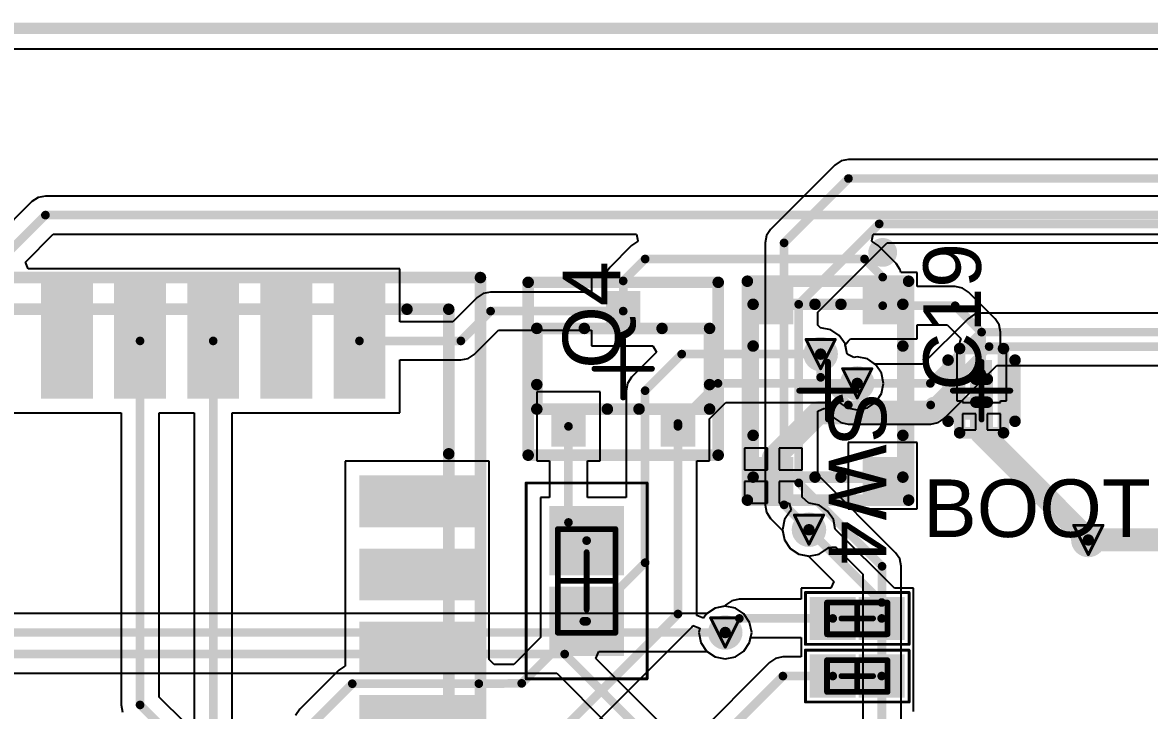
# Model space of a CAD drawing. Header units: millimetres. Extents: x 9.6 to 105, y 7.6 to 66.9.
# Drawn here: x 28.43 to 48, y 54.9 to 66.84 of the extents above; entities that cross this region are included whole.
import ezdxf

# ---------------------------------------------------------------- set-up
doc = ezdxf.new("R2010")
doc.units = ezdxf.units.MM
for name, color, linetype in [('BottomLayer', 5, 'Continuous'), ('BottomSolder', 6, 'Continuous'), ('DrillDrawing', 1, 'Continuous'), ('KeepOutLayer', 6, 'Continuous'), ('Mechanical13', 56, 'Continuous'), ('Mechanical15', 56, 'Continuous'), ('Mechanical16', 56, 'Continuous'), ('Mechanical2', 216, 'Continuous'), ('Mechanical3', 76, 'Continuous'), ('Mechanical5', 56, 'Continuous'), ('TopLayer', 1, 'Continuous'), ('TopOverlay', 2, 'Continuous'), ('TopPaste', 8, 'Continuous'), ('TopSolder', 216, 'Continuous'), ('ViaHoleLayer', 16, 'Continuous')]:
    doc.layers.add(name, color=color, linetype=linetype)
doc.styles.add('Arial', font='arial.ttf', dxfattribs={"height": 0.2})

msp = doc.modelspace()

# ---------------------------------------------------------------- hatches: boundary and pattern name
at = {"layer": 'BottomLayer'}
h = msp.add_hatch(color=5, dxfattribs=at)
edge = h.paths.add_edge_path()
edge.add_arc((42.291, 61.087), 0.2, 0, 360)
h = msp.add_hatch(color=5, dxfattribs=at)
edge = h.paths.add_edge_path()
edge.add_arc((42.926, 60.579), 0.2, 0, 360)
h = msp.add_hatch(color=5, dxfattribs=at)
edge = h.paths.add_edge_path()
edge.add_arc((42.088, 58.039), 0.2, 0, 360)
h = msp.add_hatch(color=5, dxfattribs=at)
edge = h.paths.add_edge_path()
edge.add_arc((46.939, 57.861), 0.2, 0, 360)
h = msp.add_hatch(color=5, dxfattribs=at)
edge = h.paths.add_edge_path()
edge.add_arc((40.634, 56.255), 0.2, 0, 360)
at = {"layer": 'BottomSolder'}
h = msp.add_hatch(color=6, dxfattribs=at)
edge = h.paths.add_edge_path()
edge.add_arc((42.291, 61.087), 0.3, 0, 360)
h = msp.add_hatch(color=6, dxfattribs=at)
edge = h.paths.add_edge_path()
edge.add_arc((42.926, 60.579), 0.3, 0, 360)
h = msp.add_hatch(color=6, dxfattribs=at)
edge = h.paths.add_edge_path()
edge.add_arc((42.088, 58.039), 0.3, 0, 360)
h = msp.add_hatch(color=6, dxfattribs=at)
edge = h.paths.add_edge_path()
edge.add_arc((46.939, 57.861), 0.3, 0, 360)
h = msp.add_hatch(color=6, dxfattribs=at)
edge = h.paths.add_edge_path()
edge.add_arc((40.634, 56.255), 0.3, 0, 360)
at = {"layer": 'TopLayer'}
for points in [[(28.753, 60.316), (28.753, 62.316), (29.653, 62.316), (29.653, 60.316)], [(30.023, 60.316), (30.023, 62.316), (30.923, 62.316), (30.923, 60.316)], [(31.293, 60.316), (31.293, 62.316), (32.193, 62.316), (32.193, 60.316)], [(32.563, 60.316), (32.563, 62.316), (33.463, 62.316), (33.463, 60.316)], [(33.833, 60.316), (33.833, 62.316), (34.733, 62.316), (34.733, 60.316)], [(41.818, 62.252), (41.818, 61.602), (41.118, 61.602), (41.118, 62.252)], [(43.718, 62.252), (43.718, 61.602), (43.018, 61.602), (43.018, 62.252)], [(38.562, 61.483), (38.562, 62.183), (39.162, 62.183), (39.162, 61.483)], [(44.904, 60.527), (44.904, 60.983), (45.266, 60.983), (45.266, 60.527)], [(44.904, 59.921), (44.904, 60.377), (45.266, 60.377), (45.266, 59.921)], [(37.612, 59.483), (37.612, 60.183), (38.212, 60.183), (38.212, 59.483)], [(39.512, 59.483), (39.512, 60.183), (40.112, 60.183), (40.112, 59.483)], [(41.818, 59.302), (41.818, 58.652), (41.118, 58.652), (41.118, 59.302)], [(43.718, 59.302), (43.718, 58.652), (43.018, 58.652), (43.018, 59.302)], [(34.283, 58.081), (34.283, 58.981), (36.283, 58.981), (36.283, 58.081)], [(38.777, 57.35), (37.677, 57.35), (37.677, 58.35), (38.777, 58.35)], [(34.283, 56.811), (34.283, 57.711), (36.283, 57.711), (36.283, 56.811)], [(38.777, 55.95), (37.677, 55.95), (37.677, 56.95), (38.777, 56.95)], [(42.201, 56.224), (42.201, 56.774), (42.801, 56.774), (42.801, 56.224)], [(43.051, 56.224), (43.051, 56.774), (43.651, 56.774), (43.651, 56.224)], [(34.283, 55.541), (34.283, 56.441), (36.283, 56.441), (36.283, 55.541)], [(42.201, 55.224), (42.201, 55.774), (42.801, 55.774), (42.801, 55.224)], [(43.051, 55.224), (43.051, 55.774), (43.651, 55.774), (43.651, 55.224)], [(34.283, 54.271), (34.283, 55.171), (36.283, 55.171), (36.283, 54.271)]]:
    msp.add_hatch(color=1, dxfattribs=at).paths.add_polyline_path(points)
h = msp.add_hatch(color=1, dxfattribs=at)
edge = h.paths.add_edge_path()
edge.add_arc((42.291, 61.087), 0.2, 0, 360)
h = msp.add_hatch(color=1, dxfattribs=at)
edge = h.paths.add_edge_path()
edge.add_arc((42.926, 60.579), 0.2, 0, 360)
h = msp.add_hatch(color=1, dxfattribs=at)
edge = h.paths.add_edge_path()
edge.add_arc((42.088, 58.039), 0.2, 0, 360)
h = msp.add_hatch(color=1, dxfattribs=at)
edge = h.paths.add_edge_path()
edge.add_arc((46.939, 57.861), 0.2, 0, 360)
h = msp.add_hatch(color=1, dxfattribs=at)
edge = h.paths.add_edge_path()
edge.add_arc((40.634, 56.255), 0.2, 0, 360)
at = {"layer": 'TopPaste'}
for points in [[(28.753, 60.316), (28.753, 62.316), (29.653, 62.316), (29.653, 60.316)], [(30.023, 60.316), (30.023, 62.316), (30.923, 62.316), (30.923, 60.316)], [(31.293, 60.316), (31.293, 62.316), (32.193, 62.316), (32.193, 60.316)], [(32.563, 60.316), (32.563, 62.316), (33.463, 62.316), (33.463, 60.316)], [(33.833, 60.316), (33.833, 62.316), (34.733, 62.316), (34.733, 60.316)], [(41.818, 62.252), (41.818, 61.602), (41.118, 61.602), (41.118, 62.252)], [(43.718, 62.252), (43.718, 61.602), (43.018, 61.602), (43.018, 62.252)], [(39.113, 61.533), (39.113, 62.133), (38.613, 62.133), (38.613, 61.533)], [(44.904, 60.527), (44.904, 60.983), (45.266, 60.983), (45.266, 60.527)], [(44.904, 59.921), (44.904, 60.377), (45.266, 60.377), (45.266, 59.921)], [(38.163, 59.533), (38.163, 60.133), (37.663, 60.133), (37.663, 59.533)], [(40.063, 59.533), (40.063, 60.133), (39.563, 60.133), (39.563, 59.533)], [(41.818, 59.302), (41.818, 58.652), (41.118, 58.652), (41.118, 59.302)], [(43.718, 59.302), (43.718, 58.652), (43.018, 58.652), (43.018, 59.302)], [(34.283, 58.081), (34.283, 58.981), (36.283, 58.981), (36.283, 58.081)], [(38.727, 57.4), (37.727, 57.4), (37.727, 58.3), (38.727, 58.3)], [(34.283, 56.811), (34.283, 57.711), (36.283, 57.711), (36.283, 56.811)], [(38.727, 56), (37.727, 56), (37.727, 56.9), (38.727, 56.9)], [(42.251, 56.274), (42.251, 56.724), (42.751, 56.724), (42.751, 56.274)], [(43.101, 56.274), (43.101, 56.724), (43.601, 56.724), (43.601, 56.274)], [(34.283, 55.541), (34.283, 56.441), (36.283, 56.441), (36.283, 55.541)], [(42.251, 55.274), (42.251, 55.724), (42.751, 55.724), (42.751, 55.274)], [(43.101, 55.274), (43.101, 55.724), (43.601, 55.724), (43.601, 55.274)], [(34.283, 54.271), (34.283, 55.171), (36.283, 55.171), (36.283, 54.271)]]:
    msp.add_hatch(color=8, dxfattribs=at).paths.add_polyline_path(points)
at = {"layer": 'TopSolder'}
for points in [[(28.753, 60.316), (28.753, 62.316), (29.653, 62.316), (29.653, 60.316)], [(30.023, 60.316), (30.023, 62.316), (30.923, 62.316), (30.923, 60.316)], [(31.293, 60.316), (31.293, 62.316), (32.193, 62.316), (32.193, 60.316)], [(32.563, 60.316), (32.563, 62.316), (33.463, 62.316), (33.463, 60.316)], [(33.833, 60.316), (33.833, 62.316), (34.733, 62.316), (34.733, 60.316)], [(41.818, 62.252), (41.818, 61.602), (41.118, 61.602), (41.118, 62.252)], [(43.718, 62.252), (43.718, 61.602), (43.018, 61.602), (43.018, 62.252)], [(38.562, 61.483), (38.562, 62.183), (39.162, 62.183), (39.162, 61.483)], [(44.904, 60.527), (44.904, 60.983), (45.266, 60.983), (45.266, 60.527)], [(44.904, 59.921), (44.904, 60.377), (45.266, 60.377), (45.266, 59.921)], [(37.612, 59.483), (37.612, 60.183), (38.212, 60.183), (38.212, 59.483)], [(39.512, 59.483), (39.512, 60.183), (40.112, 60.183), (40.112, 59.483)], [(41.818, 59.302), (41.818, 58.652), (41.118, 58.652), (41.118, 59.302)], [(43.718, 59.302), (43.718, 58.652), (43.018, 58.652), (43.018, 59.302)], [(34.283, 58.081), (34.283, 58.981), (36.283, 58.981), (36.283, 58.081)], [(38.877, 57.25), (37.577, 57.25), (37.577, 58.45), (38.877, 58.45)], [(34.283, 56.811), (34.283, 57.711), (36.283, 57.711), (36.283, 56.811)], [(38.877, 55.85), (37.577, 55.85), (37.577, 57.05), (38.877, 57.05)], [(42.101, 56.124), (42.101, 56.874), (42.901, 56.874), (42.901, 56.124)], [(42.951, 56.124), (42.951, 56.874), (43.751, 56.874), (43.751, 56.124)], [(34.283, 55.541), (34.283, 56.441), (36.283, 56.441), (36.283, 55.541)], [(42.101, 55.124), (42.101, 55.874), (42.901, 55.874), (42.901, 55.124)], [(42.951, 55.124), (42.951, 55.874), (43.751, 55.874), (43.751, 55.124)], [(34.283, 54.271), (34.283, 55.171), (36.283, 55.171), (36.283, 54.271)]]:
    msp.add_hatch(color=216, dxfattribs=at).paths.add_polyline_path(points)
h = msp.add_hatch(color=216, dxfattribs=at)
edge = h.paths.add_edge_path()
edge.add_arc((42.291, 61.087), 0.3, 0, 360)
h = msp.add_hatch(color=216, dxfattribs=at)
edge = h.paths.add_edge_path()
edge.add_arc((42.926, 60.579), 0.3, 0, 360)
h = msp.add_hatch(color=216, dxfattribs=at)
edge = h.paths.add_edge_path()
edge.add_arc((42.088, 58.039), 0.3, 0, 360)
h = msp.add_hatch(color=216, dxfattribs=at)
edge = h.paths.add_edge_path()
edge.add_arc((46.939, 57.861), 0.3, 0, 360)
h = msp.add_hatch(color=216, dxfattribs=at)
edge = h.paths.add_edge_path()
edge.add_arc((40.634, 56.255), 0.3, 0, 360)
at = {"layer": 'ViaHoleLayer'}
h = msp.add_hatch(color=16, dxfattribs=at)
edge = h.paths.add_edge_path()
edge.add_arc((42.291, 61.087), 0.1, 0, 360)
h = msp.add_hatch(color=16, dxfattribs=at)
edge = h.paths.add_edge_path()
edge.add_arc((42.926, 60.579), 0.1, 0, 360)
h = msp.add_hatch(color=16, dxfattribs=at)
edge = h.paths.add_edge_path()
edge.add_arc((42.088, 58.039), 0.1, 0, 360)
h = msp.add_hatch(color=16, dxfattribs=at)
edge = h.paths.add_edge_path()
edge.add_arc((46.939, 57.861), 0.1, 0, 360)
h = msp.add_hatch(color=16, dxfattribs=at)
edge = h.paths.add_edge_path()
edge.add_arc((40.634, 56.255), 0.1, 0, 360)

# ---------------------------------------------------------------- linework, layer by layer
at = {"layer": 'BottomLayer'}
for p, q in [((13.302, 66.385), (98.982, 66.385)), ((42.647, 64.441), (42.539, 64.369)), ((42.774, 64.466), (42.647, 64.441)), ((48.911, 64.466), (42.774, 64.466)), ((42.539, 64.369), (41.422, 63.252)), ((41.422, 63.252), (41.35, 63.144)), ((41.35, 63.144), (41.325, 63.017)), ((41.325, 63.017), (41.325, 58.471)), ((42.241, 61.813), (43.444, 63.016)), ((43.444, 63.016), (50.779, 63.016)), ((42.241, 61.587), (42.241, 61.813)), ((44.851, 61.702), (44.059, 60.91)), ((44.958, 61.774), (44.851, 61.702)), ((45.085, 61.799), (44.958, 61.774)), ((52.314, 61.799), (45.085, 61.799)), ((42.291, 61.546), (42.241, 61.587)), ((42.467, 61.511), (42.291, 61.546)), ((42.615, 61.411), (42.467, 61.511)), ((42.715, 61.263), (42.615, 61.411)), ((42.75, 61.087), (42.715, 61.263)), ((42.867, 61.026), (42.75, 61.087)), ((42.926, 61.038), (42.867, 61.026)), ((43.102, 61.003), (42.926, 61.038)), ((43.24, 60.91), (43.102, 61.003)), ((44.059, 60.91), (43.24, 60.91)), ((44.436, 59.97), (45.353, 60.887)), ((45.353, 60.887), (52.555, 60.887)), ((42.241, 60.099), (42.359, 60.147)), ((42.241, 58.989), (42.241, 60.099)), ((42.359, 60.147), (42.536, 59.97)), ((42.536, 59.97), (42.644, 59.898)), ((42.644, 59.898), (42.771, 59.873)), ((44.202, 59.873), (44.329, 59.898)), ((44.329, 59.898), (44.436, 59.97)), ((42.771, 59.873), (44.202, 59.873)), ((43.592, 57.639), (42.241, 58.989)), ((41.325, 58.471), (41.35, 58.344)), ((41.35, 58.344), (41.422, 58.236)), ((41.422, 58.236), (41.631, 58.027)), ((41.631, 58.027), (41.664, 57.863)), ((41.664, 57.863), (41.763, 57.715)), ((42.412, 57.715), (42.423, 57.731)), ((42.423, 57.731), (42.55, 57.744)), ((42.55, 57.744), (43.026, 57.267)), ((41.763, 57.715), (41.912, 57.615)), ((41.912, 57.615), (42.088, 57.58)), ((42.088, 57.58), (42.263, 57.615)), ((42.263, 57.615), (42.412, 57.715)), ((43.664, 57.531), (43.592, 57.639)), ((43.689, 57.404), (43.664, 57.531)), ((43.689, 53.857), (43.689, 57.404)), ((43.026, 57.267), (43.026, 53.857)), ((40.32, 56.586), (22.749, 56.586)), ((40.458, 56.679), (40.32, 56.586)), ((40.634, 56.714), (40.458, 56.679)), ((40.81, 56.679), (40.634, 56.714)), ((40.958, 56.579), (40.81, 56.679)), ((41.058, 56.431), (40.958, 56.579)), ((41.093, 56.255), (41.058, 56.431)), ((41.058, 56.079), (41.093, 56.255)), ((40.958, 55.931), (41.058, 56.079)), ((38.388, 55.806), (38.437, 55.924)), ((41.033, 53.161), (38.388, 55.806)), ((38.437, 55.924), (40.32, 55.924)), ((40.32, 55.924), (40.458, 55.831)), ((40.458, 55.831), (40.634, 55.796)), ((40.634, 55.796), (40.81, 55.831)), ((40.81, 55.831), (40.958, 55.931)), ((26.715, 55.549), (37.709, 55.549)), ((37.709, 55.549), (38.58, 54.678))]:
    msp.add_line(p, q, dxfattribs=at)
for points, const_width in [([(41.656, 63.017), (42.774, 64.135)], 0.15), ([(42.774, 64.135), (49.663, 64.135)], 0.15), ([(41.91, 61.951), (43.307, 63.348)], 0.15), ([(43.307, 63.348), (50.779, 63.348)], 0.15), ([(41.656, 58.471), (41.656, 63.017)], 0.15), ([(41.91, 58.852), (41.91, 61.951)], 0.15), ([(44.196, 60.579), (45.085, 61.468)], 0.15), ([(45.085, 61.468), (52.451, 61.468)], 0.15), ([(44.202, 60.204), (45.216, 61.218)], 0.15), ([(45.216, 61.218), (52.555, 61.218)], 0.15), ([(42.291, 60.684), (42.291, 61.087)], 0.15), ([(42.291, 60.684), (42.771, 60.204)], 0.15), ([(42.926, 60.579), (44.196, 60.579)], 0.15), ([(42.771, 60.204), (44.202, 60.204)], 0.15), ([(41.91, 58.852), (43.358, 57.404)], 0.15), ([(41.656, 58.471), (42.088, 58.039)], 0.15), ([(46.939, 57.861), (51.638, 57.861)], 0.4), ([(43.358, 53.543), (43.358, 57.404)], 0.15), ([(22.612, 56.255), (40.634, 56.255)], 0.15), ([(23.749, 55.88), (37.846, 55.88)], 0.15), ([(37.846, 55.88), (41.021, 52.705)], 0.15)]:
    msp.add_lwpolyline(points, dxfattribs=dict(at, const_width=const_width))
for points, const_width in [([(42.736, 64.135, 1), (42.811, 64.135, 1)], 0.075), ([(42.736, 64.135, 1), (42.811, 64.135, 1)], 0.075), ([(43.269, 63.348, 1), (43.345, 63.348, 1)], 0.075), ([(43.269, 63.348, 1), (43.345, 63.348, 1)], 0.075), ([(41.618, 63.017, 1), (41.694, 63.017, 1)], 0.075), ([(41.618, 63.017, 1), (41.694, 63.017, 1)], 0.075), ([(41.872, 61.951, 1), (41.948, 61.951, 1)], 0.075), ([(41.872, 61.951, 1), (41.948, 61.951, 1)], 0.075), ([(45.047, 61.468, 1), (45.123, 61.468, 1)], 0.075), ([(45.047, 61.468, 1), (45.123, 61.468, 1)], 0.075), ([(45.179, 61.218, 1), (45.254, 61.218, 1)], 0.075), ([(45.179, 61.218, 1), (45.254, 61.218, 1)], 0.075), ([(42.253, 61.087, 1), (42.329, 61.087, 1)], 0.075), ([(42.253, 60.684, 1), (42.329, 60.684, 1)], 0.075), ([(42.253, 60.684, 1), (42.329, 60.684, 1)], 0.075), ([(42.888, 60.579, 1), (42.964, 60.579, 1)], 0.075), ([(44.158, 60.579, 1), (44.234, 60.579, 1)], 0.075), ([(44.158, 60.579, 1), (44.234, 60.579, 1)], 0.075), ([(42.733, 60.204, 1), (42.808, 60.204, 1)], 0.075), ([(42.733, 60.204, 1), (42.808, 60.204, 1)], 0.075), ([(44.164, 60.204, 1), (44.239, 60.204, 1)], 0.075), ([(44.164, 60.204, 1), (44.239, 60.204, 1)], 0.075), ([(41.872, 58.852, 1), (41.948, 58.852, 1)], 0.075), ([(41.872, 58.852, 1), (41.948, 58.852, 1)], 0.075), ([(41.618, 58.471, 1), (41.694, 58.471, 1)], 0.075), ([(41.618, 58.471, 1), (41.694, 58.471, 1)], 0.075), ([(42.05, 58.039, 1), (42.125, 58.039, 1)], 0.075), ([(46.839, 57.861, 1), (47.039, 57.861, 1)], 0.2), ([(43.32, 57.404, 1), (43.395, 57.404, 1)], 0.075), ([(43.32, 57.404, 1), (43.395, 57.404, 1)], 0.075), ([(40.597, 56.255, 1), (40.672, 56.255, 1)], 0.075), ([(37.808, 55.88, 1), (37.884, 55.88, 1)], 0.075), ([(37.808, 55.88, 1), (37.884, 55.88, 1)], 0.075)]:
    msp.add_lwpolyline(points, format="xyb", close=True, dxfattribs=dict(at, const_width=const_width))
at = {"layer": 'DrillDrawing', "const_width": 0.0508}
for points in [[(42.037, 61.341), (42.545, 61.341)], [(42.037, 61.341), (42.291, 60.833)], [(42.291, 60.833), (42.545, 61.341)], [(42.672, 60.833), (43.18, 60.833)], [(42.672, 60.833), (42.926, 60.325)], [(42.926, 60.325), (43.18, 60.833)], [(41.834, 58.293), (42.342, 58.293)], [(41.834, 58.293), (42.088, 57.785)], [(42.088, 57.785), (42.342, 58.293)], [(46.685, 58.115), (47.193, 58.115)], [(46.685, 58.115), (46.939, 57.607)], [(46.939, 57.607), (47.193, 58.115)], [(40.38, 56.509), (40.888, 56.509)], [(40.38, 56.509), (40.634, 56.001)], [(40.634, 56.001), (40.888, 56.509)]]:
    msp.add_lwpolyline(points, dxfattribs=at)
at = {"layer": 'DrillDrawing', "const_width": 0.0254}
for points in [[(42.024, 61.341, 1), (42.05, 61.341, 1)], [(42.024, 61.341, 1), (42.05, 61.341, 1)], [(42.532, 61.341, 1), (42.558, 61.341, 1)], [(42.532, 61.341, 1), (42.558, 61.341, 1)], [(42.278, 60.833, 1), (42.304, 60.833, 1)], [(42.278, 60.833, 1), (42.304, 60.833, 1)], [(42.659, 60.833, 1), (42.685, 60.833, 1)], [(42.659, 60.833, 1), (42.685, 60.833, 1)], [(43.167, 60.833, 1), (43.193, 60.833, 1)], [(43.167, 60.833, 1), (43.193, 60.833, 1)], [(42.913, 60.325, 1), (42.939, 60.325, 1)], [(42.913, 60.325, 1), (42.939, 60.325, 1)], [(41.821, 58.293, 1), (41.846, 58.293, 1)], [(41.821, 58.293, 1), (41.846, 58.293, 1)], [(42.329, 58.293, 1), (42.354, 58.293, 1)], [(42.329, 58.293, 1), (42.354, 58.293, 1)], [(46.672, 58.115, 1), (46.698, 58.115, 1)], [(46.672, 58.115, 1), (46.698, 58.115, 1)], [(47.18, 58.115, 1), (47.206, 58.115, 1)], [(47.18, 58.115, 1), (47.206, 58.115, 1)], [(42.075, 57.785, 1), (42.1, 57.785, 1)], [(42.075, 57.785, 1), (42.1, 57.785, 1)], [(46.926, 57.607, 1), (46.952, 57.607, 1)], [(46.926, 57.607, 1), (46.952, 57.607, 1)], [(40.367, 56.509, 1), (40.393, 56.509, 1)], [(40.367, 56.509, 1), (40.393, 56.509, 1)], [(40.875, 56.509, 1), (40.901, 56.509, 1)], [(40.875, 56.509, 1), (40.901, 56.509, 1)], [(40.621, 56.001, 1), (40.647, 56.001, 1)], [(40.621, 56.001, 1), (40.647, 56.001, 1)]]:
    msp.add_lwpolyline(points, format="xyb", close=True, dxfattribs=at)
at = {"layer": 'KeepOutLayer', "const_width": 0.2}
msp.add_lwpolyline([(13.277, 66.742), (101.277, 66.742)], dxfattribs=at)
at = {"layer": 'Mechanical13', "const_width": 0.1}
for points in [[(37.727, 56.25), (37.727, 58.05)], [(37.727, 58.05), (38.727, 58.05)], [(38.727, 56.25), (38.727, 58.05)], [(42.401, 56.774), (43.451, 56.774)], [(42.401, 56.224), (42.401, 56.774)], [(43.451, 56.224), (43.451, 56.774)], [(37.727, 56.25), (38.727, 56.25)], [(42.401, 56.224), (43.451, 56.224)], [(42.401, 55.774), (43.451, 55.774)], [(42.401, 55.224), (42.401, 55.774)], [(43.451, 55.224), (43.451, 55.774)], [(42.401, 55.224), (43.451, 55.224)]]:
    msp.add_lwpolyline(points, dxfattribs=at)
at = {"layer": 'Mechanical13', "const_width": 0.05}
for points in [[(37.702, 58.05, 1), (37.752, 58.05, 1)], [(37.702, 58.05, 1), (37.752, 58.05, 1)], [(38.702, 58.05, 1), (38.752, 58.05, 1)], [(38.702, 58.05, 1), (38.752, 58.05, 1)], [(42.376, 56.774, 1), (42.426, 56.774, 1)], [(42.376, 56.774, 1), (42.426, 56.774, 1)], [(43.426, 56.774, 1), (43.476, 56.774, 1)], [(43.426, 56.774, 1), (43.476, 56.774, 1)], [(37.702, 56.25, 1), (37.752, 56.25, 1)], [(37.702, 56.25, 1), (37.752, 56.25, 1)], [(38.702, 56.25, 1), (38.752, 56.25, 1)], [(38.702, 56.25, 1), (38.752, 56.25, 1)], [(42.376, 56.224, 1), (42.426, 56.224, 1)], [(42.376, 56.224, 1), (42.426, 56.224, 1)], [(43.426, 56.224, 1), (43.476, 56.224, 1)], [(43.426, 56.224, 1), (43.476, 56.224, 1)], [(42.376, 55.774, 1), (42.426, 55.774, 1)], [(42.376, 55.774, 1), (42.426, 55.774, 1)], [(43.426, 55.774, 1), (43.476, 55.774, 1)], [(43.426, 55.774, 1), (43.476, 55.774, 1)], [(42.376, 55.224, 1), (42.426, 55.224, 1)], [(42.376, 55.224, 1), (42.426, 55.224, 1)], [(43.426, 55.224, 1), (43.476, 55.224, 1)], [(43.426, 55.224, 1), (43.476, 55.224, 1)]]:
    msp.add_lwpolyline(points, format="xyb", close=True, dxfattribs=at)
at = {"layer": 'Mechanical15'}
for points, const_width in [([(37.177, 55.45), (37.177, 58.85)], 0.05), ([(37.177, 58.85), (39.277, 58.85)], 0.05), ([(39.277, 55.45), (39.277, 58.85)], 0.05), ([(38.227, 56.65), (38.227, 57.65)], 0.1), ([(37.727, 57.15), (38.727, 57.15)], 0.1), ([(42.026, 56.949), (43.826, 56.949)], 0.05), ([(42.026, 56.049), (42.026, 56.949)], 0.05), ([(43.826, 56.049), (43.826, 56.949)], 0.05), ([(42.926, 56.224), (42.926, 56.774)], 0.1), ([(42.651, 56.499), (43.201, 56.499)], 0.1), ([(42.026, 56.049), (43.826, 56.049)], 0.05), ([(42.026, 55.949), (43.826, 55.949)], 0.05), ([(42.026, 55.049), (42.026, 55.949)], 0.05), ([(43.826, 55.049), (43.826, 55.949)], 0.05), ([(42.926, 55.224), (42.926, 55.774)], 0.1), ([(37.177, 55.45), (39.277, 55.45)], 0.05), ([(42.651, 55.499), (43.201, 55.499)], 0.1), ([(42.026, 55.049), (43.826, 55.049)], 0.05)]:
    msp.add_lwpolyline(points, dxfattribs=dict(at, const_width=const_width))
for points, const_width in [([(37.165, 58.85, 1), (37.19, 58.85, 1)], 0.025), ([(37.165, 58.85, 1), (37.19, 58.85, 1)], 0.025), ([(39.264, 58.85, 1), (39.289, 58.85, 1)], 0.025), ([(39.264, 58.85, 1), (39.289, 58.85, 1)], 0.025), ([(38.202, 57.65, 1), (38.252, 57.65, 1)], 0.05), ([(37.702, 57.15, 1), (37.752, 57.15, 1)], 0.05), ([(38.702, 57.15, 1), (38.752, 57.15, 1)], 0.05), ([(42.013, 56.949, 1), (42.038, 56.949, 1)], 0.025), ([(42.013, 56.949, 1), (42.038, 56.949, 1)], 0.025), ([(43.814, 56.949, 1), (43.839, 56.949, 1)], 0.025), ([(43.814, 56.949, 1), (43.839, 56.949, 1)], 0.025), ([(42.901, 56.774, 1), (42.951, 56.774, 1)], 0.05), ([(38.202, 56.65, 1), (38.252, 56.65, 1)], 0.05), ([(42.626, 56.499, 1), (42.676, 56.499, 1)], 0.05), ([(43.176, 56.499, 1), (43.226, 56.499, 1)], 0.05), ([(42.901, 56.224, 1), (42.951, 56.224, 1)], 0.05), ([(42.013, 56.049, 1), (42.038, 56.049, 1)], 0.025), ([(42.013, 56.049, 1), (42.038, 56.049, 1)], 0.025), ([(42.013, 55.949, 1), (42.038, 55.949, 1)], 0.025), ([(42.013, 55.949, 1), (42.038, 55.949, 1)], 0.025), ([(43.814, 56.049, 1), (43.839, 56.049, 1)], 0.025), ([(43.814, 56.049, 1), (43.839, 56.049, 1)], 0.025), ([(43.814, 55.949, 1), (43.839, 55.949, 1)], 0.025), ([(43.814, 55.949, 1), (43.839, 55.949, 1)], 0.025), ([(42.901, 55.774, 1), (42.951, 55.774, 1)], 0.05), ([(37.165, 55.45, 1), (37.19, 55.45, 1)], 0.025), ([(37.165, 55.45, 1), (37.19, 55.45, 1)], 0.025), ([(39.264, 55.45, 1), (39.289, 55.45, 1)], 0.025), ([(39.264, 55.45, 1), (39.289, 55.45, 1)], 0.025), ([(42.626, 55.499, 1), (42.676, 55.499, 1)], 0.05), ([(43.176, 55.499, 1), (43.226, 55.499, 1)], 0.05), ([(42.901, 55.224, 1), (42.951, 55.224, 1)], 0.05), ([(42.013, 55.049, 1), (42.038, 55.049, 1)], 0.025), ([(42.013, 55.049, 1), (42.038, 55.049, 1)], 0.025), ([(43.814, 55.049, 1), (43.839, 55.049, 1)], 0.025), ([(43.814, 55.049, 1), (43.839, 55.049, 1)], 0.025)]:
    msp.add_lwpolyline(points, format="xyb", close=True, dxfattribs=dict(at, const_width=const_width))
at = {"layer": 'Mechanical16', "const_width": 0.1}
for points in [[(38.862, 60.333), (38.862, 61.333)], [(38.362, 60.833), (39.362, 60.833)], [(42.418, 59.952), (42.418, 60.952)], [(45.085, 59.952), (45.085, 60.952)], [(41.918, 60.452), (42.918, 60.452)], [(44.585, 60.452), (45.585, 60.452)]]:
    msp.add_lwpolyline(points, dxfattribs=at)
at = {"layer": 'Mechanical16', "const_width": 0.05}
for points in [[(38.837, 61.333, 1), (38.887, 61.333, 1)], [(38.337, 60.833, 1), (38.387, 60.833, 1)], [(39.337, 60.833, 1), (39.387, 60.833, 1)], [(42.393, 60.952, 1), (42.443, 60.952, 1)], [(45.06, 60.952, 1), (45.11, 60.952, 1)], [(41.893, 60.452, 1), (41.943, 60.452, 1)], [(42.893, 60.452, 1), (42.943, 60.452, 1)], [(44.56, 60.452, 1), (44.61, 60.452, 1)], [(45.56, 60.452, 1), (45.61, 60.452, 1)], [(38.837, 60.333, 1), (38.887, 60.333, 1)], [(42.393, 59.952, 1), (42.443, 59.952, 1)], [(45.06, 59.952, 1), (45.11, 59.952, 1)]]:
    msp.add_lwpolyline(points, format="xyb", close=True, dxfattribs=at)
at = {"layer": 'Mechanical2', "const_width": 0.2}
for points in [[(41.118, 58.952), (41.118, 61.952)], [(41.118, 61.952), (43.718, 61.952)], [(43.718, 58.952), (43.718, 61.952)], [(10.233, 61.866), (35.833, 61.866)], [(35.833, 43.766), (35.833, 61.866)], [(37.362, 61.533), (40.362, 61.533)], [(37.362, 60.133), (37.362, 61.533)], [(40.362, 60.133), (40.362, 61.533)], [(44.985, 60.252), (44.985, 60.652)], [(44.985, 60.652), (45.185, 60.652)], [(45.185, 60.252), (45.185, 60.652)], [(44.985, 60.252), (45.185, 60.252)], [(37.362, 60.133), (40.362, 60.133)], [(41.118, 58.952), (43.718, 58.952)]]:
    msp.add_lwpolyline(points, dxfattribs=at)
at = {"layer": 'Mechanical2', "const_width": 0.1}
for points in [[(41.068, 61.952, 1), (41.168, 61.952, 1)], [(41.068, 61.952, 1), (41.168, 61.952, 1)], [(43.668, 61.952, 1), (43.768, 61.952, 1)], [(43.668, 61.952, 1), (43.768, 61.952, 1)], [(35.783, 61.866, 1), (35.883, 61.866, 1)], [(35.783, 61.866, 1), (35.883, 61.866, 1)], [(37.312, 61.533, 1), (37.412, 61.533, 1)], [(37.312, 61.533, 1), (37.412, 61.533, 1)], [(40.312, 61.533, 1), (40.412, 61.533, 1)], [(40.312, 61.533, 1), (40.412, 61.533, 1)], [(44.935, 60.652, 1), (45.035, 60.652, 1)], [(44.935, 60.652, 1), (45.035, 60.652, 1)], [(45.135, 60.652, 1), (45.235, 60.652, 1)], [(45.135, 60.652, 1), (45.235, 60.652, 1)], [(44.935, 60.252, 1), (45.035, 60.252, 1)], [(44.935, 60.252, 1), (45.035, 60.252, 1)], [(45.135, 60.252, 1), (45.235, 60.252, 1)], [(45.135, 60.252, 1), (45.235, 60.252, 1)], [(37.312, 60.133, 1), (37.412, 60.133, 1)], [(37.312, 60.133, 1), (37.412, 60.133, 1)], [(40.312, 60.133, 1), (40.412, 60.133, 1)], [(40.312, 60.133, 1), (40.412, 60.133, 1)], [(41.068, 58.952, 1), (41.168, 58.952, 1)], [(41.068, 58.952, 1), (41.168, 58.952, 1)], [(43.668, 58.952, 1), (43.768, 58.952, 1)], [(43.668, 58.952, 1), (43.768, 58.952, 1)]]:
    msp.add_lwpolyline(points, format="xyb", close=True, dxfattribs=at)
at = {"layer": 'Mechanical3', "const_width": 0.2}
for points in [[(10.133, 62.416), (36.383, 62.416)], [(36.383, 43.216), (36.383, 62.416)], [(37.212, 62.333), (40.512, 62.333)], [(37.212, 59.333), (37.212, 62.333)], [(40.512, 59.333), (40.512, 62.333)], [(41.018, 58.552), (41.018, 62.352)], [(41.018, 62.352), (43.818, 62.352)], [(43.818, 58.552), (43.818, 62.352)], [(44.704, 59.721), (44.704, 61.183)], [(44.704, 61.183), (45.466, 61.183)], [(45.466, 59.721), (45.466, 61.183)], [(44.704, 59.721), (45.466, 59.721)], [(37.212, 59.333), (40.512, 59.333)], [(41.018, 58.552), (43.818, 58.552)]]:
    msp.add_lwpolyline(points, dxfattribs=at)
at = {"layer": 'Mechanical3', "const_width": 0.1}
for points in [[(36.333, 62.416, 1), (36.433, 62.416, 1)], [(36.333, 62.416, 1), (36.433, 62.416, 1)], [(37.162, 62.333, 1), (37.262, 62.333, 1)], [(37.162, 62.333, 1), (37.262, 62.333, 1)], [(40.462, 62.333, 1), (40.562, 62.333, 1)], [(40.462, 62.333, 1), (40.562, 62.333, 1)], [(40.968, 62.352, 1), (41.068, 62.352, 1)], [(40.968, 62.352, 1), (41.068, 62.352, 1)], [(43.768, 62.352, 1), (43.868, 62.352, 1)], [(43.768, 62.352, 1), (43.868, 62.352, 1)], [(44.654, 61.183, 1), (44.754, 61.183, 1)], [(44.654, 61.183, 1), (44.754, 61.183, 1)], [(45.416, 61.183, 1), (45.516, 61.183, 1)], [(45.416, 61.183, 1), (45.516, 61.183, 1)], [(44.654, 59.721, 1), (44.754, 59.721, 1)], [(44.654, 59.721, 1), (44.754, 59.721, 1)], [(45.416, 59.721, 1), (45.516, 59.721, 1)], [(45.416, 59.721, 1), (45.516, 59.721, 1)], [(37.162, 59.333, 1), (37.262, 59.333, 1)], [(37.162, 59.333, 1), (37.262, 59.333, 1)], [(40.462, 59.333, 1), (40.562, 59.333, 1)], [(40.462, 59.333, 1), (40.562, 59.333, 1)], [(40.968, 58.552, 1), (41.068, 58.552, 1)], [(40.968, 58.552, 1), (41.068, 58.552, 1)], [(43.768, 58.552, 1), (43.868, 58.552, 1)], [(43.768, 58.552, 1), (43.868, 58.552, 1)]]:
    msp.add_lwpolyline(points, format="xyb", close=True, dxfattribs=at)
at = {"layer": 'Mechanical5', "const_width": 0.2}
for points in [[(10.133, 62.416), (36.383, 62.416)], [(36.383, 43.216), (36.383, 62.416)], [(37.212, 62.333), (40.512, 62.333)], [(37.212, 59.333), (37.212, 62.333)], [(40.512, 59.333), (40.512, 62.333)], [(41.018, 58.552), (41.018, 62.352)], [(41.018, 62.352), (43.818, 62.352)], [(43.818, 58.552), (43.818, 62.352)], [(44.704, 59.721), (44.704, 61.183)], [(44.704, 61.183), (45.466, 61.183)], [(45.466, 59.721), (45.466, 61.183)], [(44.704, 59.721), (45.466, 59.721)], [(37.212, 59.333), (40.512, 59.333)], [(41.018, 58.552), (43.818, 58.552)]]:
    msp.add_lwpolyline(points, dxfattribs=at)
at = {"layer": 'Mechanical5', "const_width": 0.1}
for points in [[(36.333, 62.416, 1), (36.433, 62.416, 1)], [(36.333, 62.416, 1), (36.433, 62.416, 1)], [(37.162, 62.333, 1), (37.262, 62.333, 1)], [(37.162, 62.333, 1), (37.262, 62.333, 1)], [(40.462, 62.333, 1), (40.562, 62.333, 1)], [(40.462, 62.333, 1), (40.562, 62.333, 1)], [(40.968, 62.352, 1), (41.068, 62.352, 1)], [(40.968, 62.352, 1), (41.068, 62.352, 1)], [(43.768, 62.352, 1), (43.868, 62.352, 1)], [(43.768, 62.352, 1), (43.868, 62.352, 1)], [(44.654, 61.183, 1), (44.754, 61.183, 1)], [(44.654, 61.183, 1), (44.754, 61.183, 1)], [(45.416, 61.183, 1), (45.516, 61.183, 1)], [(45.416, 61.183, 1), (45.516, 61.183, 1)], [(44.654, 59.721, 1), (44.754, 59.721, 1)], [(44.654, 59.721, 1), (44.754, 59.721, 1)], [(45.416, 59.721, 1), (45.516, 59.721, 1)], [(45.416, 59.721, 1), (45.516, 59.721, 1)], [(37.162, 59.333, 1), (37.262, 59.333, 1)], [(37.162, 59.333, 1), (37.262, 59.333, 1)], [(40.462, 59.333, 1), (40.562, 59.333, 1)], [(40.462, 59.333, 1), (40.562, 59.333, 1)], [(40.968, 58.552, 1), (41.068, 58.552, 1)], [(40.968, 58.552, 1), (41.068, 58.552, 1)], [(43.768, 58.552, 1), (43.868, 58.552, 1)], [(43.768, 58.552, 1), (43.868, 58.552, 1)]]:
    msp.add_lwpolyline(points, format="xyb", close=True, dxfattribs=at)
at = {"layer": 'TopLayer'}
for p, q in [((13.302, 66.385), (82.283, 66.385)), ((28.702, 63.806), (28.595, 63.734)), ((28.829, 63.831), (28.702, 63.806)), ((51.181, 63.831), (28.829, 63.831)), ((28.595, 63.734), (27.699, 62.838)), ((28.481, 62.683), (28.966, 63.169)), ((28.966, 63.169), (39.091, 63.169)), ((39.112, 63.042), (39.009, 62.972)), ((39.091, 63.169), (39.115, 63.052)), ((39.115, 63.052), (39.112, 63.042)), ((43.181, 63.052), (43.205, 63.169)), ((43.184, 63.042), (43.181, 63.052)), ((43.287, 62.972), (43.184, 63.042)), ((43.205, 63.169), (51.044, 63.169)), ((39.009, 62.972), (38.628, 62.591)), ((43.602, 62.657), (43.287, 62.972)), ((28.53, 62.566), (28.481, 62.683)), ((43.674, 62.55), (43.602, 62.657)), ((34.983, 62.566), (28.53, 62.566)), ((34.983, 61.647), (34.983, 62.566)), ((38.546, 62.433), (38.312, 62.433)), ((38.312, 62.433), (38.312, 62.164)), ((38.556, 62.484), (38.546, 62.433)), ((38.628, 62.591), (38.556, 62.484)), ((43.684, 62.502), (43.674, 62.55)), ((43.968, 62.502), (43.684, 62.502)), ((43.968, 62.258), (43.968, 62.502)), ((44.626, 62.258), (43.968, 62.258)), ((44.753, 62.233), (44.626, 62.258)), ((44.86, 62.161), (44.753, 62.233)), ((36.326, 62.067), (35.906, 61.647)), ((36.433, 62.139), (36.326, 62.067)), ((36.56, 62.164), (36.433, 62.139)), ((38.312, 62.164), (36.56, 62.164)), ((45.319, 61.702), (44.86, 62.161)), ((35.906, 61.647), (34.983, 61.647)), ((45.391, 61.595), (45.319, 61.702)), ((36.277, 61.082), (36.697, 61.502)), ((36.697, 61.502), (38.312, 61.502)), ((38.312, 61.502), (38.312, 61.233)), ((43.968, 61.352), (43.968, 61.596)), ((43.968, 61.596), (44.489, 61.596)), ((44.489, 61.596), (44.725, 61.36)), ((45.416, 61.468), (45.391, 61.595)), ((45.416, 61.233), (45.416, 61.468)), ((42.718, 61.246), (42.769, 61.314)), ((42.769, 61.314), (42.808, 61.352)), ((42.808, 61.352), (43.968, 61.352)), ((44.725, 61.36), (44.684, 61.233)), ((36.17, 61.01), (36.277, 61.082)), ((38.312, 61.233), (39.376, 61.233)), ((39.44, 61.118), (39.009, 60.686)), ((39.376, 61.233), (39.44, 61.118)), ((42.75, 61.087), (42.718, 61.246)), ((42.867, 61.026), (42.75, 61.087)), ((44.684, 61.233), (44.654, 61.233)), ((44.654, 61.233), (44.654, 60.277)), ((45.516, 61.233), (45.416, 61.233)), ((45.516, 60.277), (45.516, 61.233)), ((34.983, 60.066), (34.983, 60.985)), ((34.983, 60.985), (36.043, 60.985)), ((36.043, 60.985), (36.17, 61.01)), ((42.926, 61.038), (42.867, 61.026)), ((43.102, 61.003), (42.926, 61.038)), ((43.25, 60.903), (43.102, 61.003)), ((43.35, 60.755), (43.25, 60.903)), ((39.009, 60.686), (38.937, 60.579)), ((43.385, 60.579), (43.35, 60.755)), ((38.937, 60.579), (38.912, 60.452)), ((43.35, 60.403), (43.385, 60.579)), ((38.462, 60.433), (37.362, 60.433)), ((37.362, 60.433), (37.362, 59.233)), ((38.462, 59.233), (38.462, 60.433)), ((38.912, 60.452), (38.912, 58.6)), ((43.25, 60.255), (43.35, 60.403)), ((44.654, 60.277), (44.754, 60.277)), ((44.754, 60.277), (44.754, 60.249)), ((45.416, 60.249), (45.416, 60.277)), ((45.416, 60.277), (45.516, 60.277)), ((40.362, 59.964), (40.645, 60.248)), ((40.645, 60.248), (42.612, 60.248)), ((42.612, 60.248), (42.75, 60.155)), ((42.75, 60.155), (42.926, 60.12)), ((42.926, 60.12), (43.102, 60.155)), ((43.102, 60.155), (43.25, 60.255)), ((44.754, 60.249), (45.085, 60.249)), ((45.085, 60.249), (45.416, 60.249)), ((26.994, 60.066), (30.142, 60.066)), ((30.142, 60.066), (30.142, 54.998)), ((30.804, 55.135), (30.804, 60.066)), ((30.804, 60.066), (31.412, 60.066)), ((31.412, 60.066), (31.412, 54.754)), ((32.074, 54.627), (32.074, 60.066)), ((32.074, 60.066), (34.983, 60.066)), ((40.362, 59.233), (40.362, 59.964)), ((44.985, 60.049), (44.754, 60.049)), ((44.754, 60.049), (44.754, 59.771)), ((44.985, 59.771), (44.985, 60.049)), ((45.416, 60.049), (45.185, 60.049)), ((45.185, 60.049), (45.185, 59.771)), ((45.416, 59.771), (45.416, 60.049)), ((44.754, 59.771), (44.985, 59.771)), ((45.185, 59.771), (45.416, 59.771)), ((43.968, 59.552), (42.768, 59.552)), ((42.768, 59.552), (42.768, 58.402)), ((43.968, 58.402), (43.968, 59.552)), ((41.368, 59.452), (40.968, 59.452)), ((40.968, 59.452), (40.968, 59.077)), ((41.368, 59.077), (41.368, 59.452)), ((41.968, 59.452), (41.568, 59.452)), ((41.568, 59.452), (41.568, 59.077)), ((41.968, 59.077), (41.968, 59.452)), ((36.533, 59.231), (34.033, 59.231)), ((34.033, 59.231), (34.033, 57.831)), ((36.533, 57.831), (36.533, 59.231)), ((37.362, 59.233), (37.581, 59.233)), ((37.581, 59.233), (37.581, 58.6)), ((38.243, 58.6), (38.243, 59.233)), ((38.243, 59.233), (38.462, 59.233)), ((40.143, 56.576), (40.143, 59.233)), ((40.143, 59.233), (40.362, 59.233)), ((40.968, 59.077), (41.368, 59.077)), ((41.568, 59.077), (41.968, 59.077)), ((41.368, 58.877), (40.968, 58.877)), ((40.968, 58.877), (40.968, 58.502)), ((41.368, 58.502), (41.368, 58.877)), ((41.968, 58.877), (41.568, 58.877)), ((41.568, 58.877), (41.568, 58.502)), ((41.968, 58.603), (41.968, 58.877)), ((37.581, 58.6), (37.427, 58.6)), ((37.427, 58.6), (37.427, 57.1)), ((38.912, 58.6), (38.243, 58.6)), ((42.088, 58.498), (41.968, 58.603)), ((40.968, 58.502), (41.368, 58.502)), ((41.568, 58.502), (41.742, 58.502)), ((41.763, 58.363), (41.664, 58.215)), ((41.742, 58.502), (41.781, 58.375)), ((41.781, 58.375), (41.763, 58.363)), ((42.093, 58.497), (42.088, 58.498)), ((42.263, 58.463), (42.093, 58.497)), ((42.412, 58.363), (42.263, 58.463)), ((42.512, 58.215), (42.412, 58.363)), ((42.768, 58.402), (43.968, 58.402)), ((41.664, 58.215), (41.629, 58.039)), ((42.544, 58.051), (42.512, 58.215)), ((41.629, 58.039), (41.664, 57.863)), ((43.571, 57.024), (42.544, 58.051)), ((34.033, 57.831), (34.033, 56.561)), ((36.533, 56.561), (36.533, 57.831)), ((41.664, 57.863), (41.763, 57.715)), ((41.763, 57.715), (41.912, 57.615)), ((41.912, 57.615), (42.076, 57.583)), ((42.076, 57.583), (42.517, 57.142)), ((42.517, 57.142), (42.468, 57.024)), ((37.427, 57.1), (37.427, 56.169)), ((42.468, 57.024), (41.951, 57.024)), ((41.951, 57.024), (41.951, 56.831)), ((43.901, 57.024), (43.571, 57.024)), ((43.901, 55.974), (43.901, 57.024)), ((40.751, 56.805), (40.644, 56.734)), ((40.878, 56.831), (40.751, 56.805)), ((41.951, 56.831), (40.878, 56.831)), ((34.033, 56.561), (34.033, 55.673)), ((36.533, 55.789), (36.533, 56.561)), ((40.139, 56.552), (40.143, 56.576)), ((40.31, 56.579), (40.258, 56.503)), ((40.458, 56.679), (40.31, 56.579)), ((40.622, 56.711), (40.458, 56.679)), ((40.644, 56.734), (40.622, 56.711)), ((40.046, 56.342), (40.07, 56.377)), ((40.07, 56.377), (40.19, 56.328)), ((40.258, 56.503), (40.139, 56.552)), ((37.427, 56.169), (36.961, 55.702)), ((37.572, 53.868), (40.046, 56.342)), ((40.19, 56.328), (40.175, 56.255)), ((40.175, 56.255), (40.21, 56.079)), ((41.058, 56.079), (41.075, 56.168)), ((41.075, 56.168), (41.951, 56.168)), ((41.951, 56.168), (41.951, 55.83)), ((40.21, 56.079), (40.31, 55.931)), ((40.958, 55.931), (41.058, 56.079)), ((43.901, 54.974), (43.901, 55.974)), ((36.623, 55.7), (36.533, 55.789)), ((40.31, 55.931), (40.458, 55.831)), ((40.458, 55.831), (40.634, 55.796)), ((40.634, 55.796), (40.81, 55.831)), ((40.81, 55.831), (40.958, 55.931)), ((41.509, 55.805), (41.402, 55.733)), ((41.636, 55.83), (41.509, 55.805)), ((41.951, 55.83), (41.636, 55.83)), ((33.923, 55.6), (33.246, 54.923)), ((34.03, 55.672), (33.923, 55.6)), ((34.033, 55.673), (34.03, 55.672)), ((36.961, 55.702), (36.623, 55.7)), ((41.402, 55.733), (36.911, 51.242)), ((30.142, 54.998), (30.167, 54.871)), ((31.254, 54.685), (30.804, 55.135)), ((33.246, 54.923), (33.174, 54.816)), ((43.901, 54.881), (43.901, 54.974)), ((43.901, 54.974), (43.901, 54.974))]:
    msp.add_line(p, q, dxfattribs=at)
for points, const_width in [([(27.933, 62.604), (28.829, 63.5)], 0.15), ([(28.829, 63.5), (51.181, 63.5)], 0.15), ([(38.862, 62.357), (39.243, 62.738)], 0.15), ([(39.243, 62.738), (43.053, 62.738)], 0.15), ([(43.053, 62.738), (43.368, 62.423)], 0.15), ([(38.862, 61.833), (38.862, 62.357)], 0.15), ([(43.368, 61.927), (43.368, 62.423)], 0.15), ([(36.043, 61.316), (36.56, 61.833)], 0.15), ([(36.56, 61.833), (38.862, 61.833)], 0.15), ([(43.368, 61.927), (44.626, 61.927)], 0.15), ([(44.626, 61.927), (45.085, 61.468)], 0.15), ([(45.085, 60.755), (45.085, 61.468)], 0.15), ([(30.473, 54.998), (30.473, 61.316)], 0.15), ([(31.743, 54.49), (31.743, 61.316)], 0.15), ([(34.283, 61.316), (36.043, 61.316)], 0.15), ([(39.243, 60.452), (39.878, 61.087)], 0.15), ([(39.878, 61.087), (42.291, 61.087)], 0.15), ([(39.243, 57.466), (39.243, 60.452)], 0.15), ([(39.812, 59.883), (40.508, 60.579)], 0.15), ([(40.508, 60.579), (42.926, 60.579)], 0.15), ([(41.468, 59.284), (42.255, 60.071)], 0.4), ([(42.255, 60.071), (44.196, 60.071)], 0.4), ([(44.196, 60.071), (44.274, 60.149)], 0.4), ([(44.274, 60.149), (45.085, 60.149)], 0.4), ([(45.085, 59.715), (45.085, 60.149)], 0.4), ([(37.912, 58.165), (37.912, 59.833)], 0.15), ([(39.812, 59.833), (39.812, 59.883)], 0.15), ([(39.812, 56.576), (39.812, 59.833)], 0.15), ([(45.085, 59.715), (46.939, 57.861)], 0.4), ([(41.468, 58.977), (41.468, 59.284)], 0.4), ([(37.912, 58.165), (38.227, 57.85)], 0.15), ([(42.088, 58.039), (43.351, 56.776)], 0.15), ([(38.227, 56.45), (39.243, 57.466)], 0.15), ([(43.351, 56.499), (43.351, 56.776)], 0.15), ([(37.338, 54.102), (39.812, 56.576)], 0.15), ([(40.634, 56.255), (40.878, 56.499)], 0.15), ([(40.878, 56.499), (42.501, 56.499)], 0.15), ([(43.351, 55.499), (43.351, 56.499)], 0.15), ([(37.099, 55.372), (38.177, 56.45)], 0.15), ([(38.177, 56.45), (38.227, 56.45)], 0.15), ([(33.48, 54.689), (34.157, 55.366)], 0.15), ([(34.157, 55.366), (36.355, 55.366)], 0.15), ([(36.355, 55.366), (37.099, 55.372)], 0.15), ([(37.048, 50.911), (41.636, 55.499)], 0.15), ([(41.636, 55.499), (42.501, 55.499)], 0.15), ([(43.351, 54.356), (43.351, 55.499)], 0.15), ([(30.473, 54.998), (31.242, 54.229)], 0.15)]:
    msp.add_lwpolyline(points, dxfattribs=dict(at, const_width=const_width))
for points, const_width in [([(28.791, 63.5, 1), (28.867, 63.5, 1)], 0.075), ([(28.791, 63.5, 1), (28.867, 63.5, 1)], 0.075), ([(39.205, 62.738, 1), (39.281, 62.738, 1)], 0.075), ([(39.205, 62.738, 1), (39.281, 62.738, 1)], 0.075), ([(43.015, 62.738, 1), (43.091, 62.738, 1)], 0.075), ([(43.015, 62.738, 1), (43.091, 62.738, 1)], 0.075), ([(38.824, 62.357, 1), (38.9, 62.357, 1)], 0.075), ([(38.824, 62.357, 1), (38.9, 62.357, 1)], 0.075), ([(43.331, 62.423, 1), (43.406, 62.423, 1)], 0.075), ([(43.331, 62.423, 1), (43.406, 62.423, 1)], 0.075), ([(36.522, 61.833, 1), (36.597, 61.833, 1)], 0.075), ([(36.522, 61.833, 1), (36.597, 61.833, 1)], 0.075), ([(38.824, 61.833, 1), (38.9, 61.833, 1)], 0.075), ([(38.824, 61.833, 1), (38.9, 61.833, 1)], 0.075), ([(43.331, 61.927, 1), (43.406, 61.927, 1)], 0.075), ([(43.331, 61.927, 1), (43.406, 61.927, 1)], 0.075), ([(44.589, 61.927, 1), (44.664, 61.927, 1)], 0.075), ([(44.589, 61.927, 1), (44.664, 61.927, 1)], 0.075), ([(45.047, 61.468, 1), (45.123, 61.468, 1)], 0.075), ([(45.047, 61.468, 1), (45.123, 61.468, 1)], 0.075), ([(30.435, 61.316, 1), (30.51, 61.316, 1)], 0.075), ([(31.705, 61.316, 1), (31.78, 61.316, 1)], 0.075), ([(34.245, 61.316, 1), (34.32, 61.316, 1)], 0.075), ([(36.006, 61.316, 1), (36.081, 61.316, 1)], 0.075), ([(36.006, 61.316, 1), (36.081, 61.316, 1)], 0.075), ([(39.84, 61.087, 1), (39.916, 61.087, 1)], 0.075), ([(39.84, 61.087, 1), (39.916, 61.087, 1)], 0.075), ([(42.253, 61.087, 1), (42.329, 61.087, 1)], 0.075), ([(45.047, 60.755, 1), (45.123, 60.755, 1)], 0.075), ([(39.205, 60.452, 1), (39.281, 60.452, 1)], 0.075), ([(39.205, 60.452, 1), (39.281, 60.452, 1)], 0.075), ([(40.471, 60.579, 1), (40.546, 60.579, 1)], 0.075), ([(40.471, 60.579, 1), (40.546, 60.579, 1)], 0.075), ([(42.888, 60.579, 1), (42.964, 60.579, 1)], 0.075), ([(42.155, 60.071, 1), (42.355, 60.071, 1)], 0.2), ([(42.155, 60.071, 1), (42.355, 60.071, 1)], 0.2), ([(44.096, 60.071, 1), (44.296, 60.071, 1)], 0.2), ([(44.096, 60.071, 1), (44.296, 60.071, 1)], 0.2), ([(44.174, 60.149, 1), (44.374, 60.149, 1)], 0.2), ([(44.174, 60.149, 1), (44.374, 60.149, 1)], 0.2), ([(44.985, 60.149, 1), (45.185, 60.149, 1)], 0.2), ([(44.985, 60.149, 1), (45.185, 60.149, 1)], 0.2), ([(37.874, 59.833, 1), (37.949, 59.833, 1)], 0.075), ([(39.775, 59.883, 1), (39.85, 59.883, 1)], 0.075), ([(39.775, 59.883, 1), (39.85, 59.883, 1)], 0.075), ([(39.775, 59.833, 1), (39.85, 59.833, 1)], 0.075), ([(39.775, 59.833, 1), (39.85, 59.833, 1)], 0.075), ([(44.985, 59.715, 1), (45.185, 59.715, 1)], 0.2), ([(44.985, 59.715, 1), (45.185, 59.715, 1)], 0.2), ([(41.368, 59.284, 1), (41.568, 59.284, 1)], 0.2), ([(41.368, 59.284, 1), (41.568, 59.284, 1)], 0.2), ([(41.368, 58.977, 1), (41.568, 58.977, 1)], 0.2), ([(37.874, 58.165, 1), (37.949, 58.165, 1)], 0.075), ([(37.874, 58.165, 1), (37.949, 58.165, 1)], 0.075), ([(38.189, 57.85, 1), (38.265, 57.85, 1)], 0.075), ([(42.05, 58.039, 1), (42.125, 58.039, 1)], 0.075), ([(46.839, 57.861, 1), (47.039, 57.861, 1)], 0.2), ([(39.205, 57.466, 1), (39.281, 57.466, 1)], 0.075), ([(39.205, 57.466, 1), (39.281, 57.466, 1)], 0.075), ([(43.313, 56.776, 1), (43.388, 56.776, 1)], 0.075), ([(43.313, 56.776, 1), (43.388, 56.776, 1)], 0.075), ([(39.775, 56.576, 1), (39.85, 56.576, 1)], 0.075), ([(39.775, 56.576, 1), (39.85, 56.576, 1)], 0.075), ([(40.841, 56.499, 1), (40.916, 56.499, 1)], 0.075), ([(40.841, 56.499, 1), (40.916, 56.499, 1)], 0.075), ([(42.464, 56.499, 1), (42.539, 56.499, 1)], 0.075), ([(43.313, 56.499, 1), (43.388, 56.499, 1)], 0.075), ([(43.313, 56.499, 1), (43.388, 56.499, 1)], 0.075), ([(38.14, 56.45, 1), (38.215, 56.45, 1)], 0.075), ([(38.14, 56.45, 1), (38.215, 56.45, 1)], 0.075), ([(38.189, 56.45, 1), (38.265, 56.45, 1)], 0.075), ([(38.189, 56.45, 1), (38.265, 56.45, 1)], 0.075), ([(40.597, 56.255, 1), (40.672, 56.255, 1)], 0.075), ([(34.12, 55.366, 1), (34.195, 55.366, 1)], 0.075), ([(34.12, 55.366, 1), (34.195, 55.366, 1)], 0.075), ([(36.318, 55.366, 1), (36.393, 55.366, 1)], 0.075), ([(36.318, 55.366, 1), (36.393, 55.366, 1)], 0.075), ([(37.062, 55.372, 1), (37.137, 55.372, 1)], 0.075), ([(37.062, 55.372, 1), (37.137, 55.372, 1)], 0.075), ([(41.598, 55.499, 1), (41.673, 55.499, 1)], 0.075), ([(41.598, 55.499, 1), (41.673, 55.499, 1)], 0.075), ([(42.464, 55.499, 1), (42.539, 55.499, 1)], 0.075), ([(43.313, 55.499, 1), (43.388, 55.499, 1)], 0.075), ([(43.313, 55.499, 1), (43.388, 55.499, 1)], 0.075), ([(30.435, 54.998, 1), (30.51, 54.998, 1)], 0.075), ([(30.435, 54.998, 1), (30.51, 54.998, 1)], 0.075)]:
    msp.add_lwpolyline(points, format="xyb", close=True, dxfattribs=dict(at, const_width=const_width))
at = {"layer": 'TopOverlay'}
for points, const_width in [([(43.493, 62.852, 1), (43.243, 62.852, 1)], 0.25), ([(43.181, 62.852, 1), (43.305, 62.852, 1)], 0.125), ([(43.431, 62.852, 1), (43.556, 62.852, 1)], 0.125), ([(42.143, 61.952, 1), (42.243, 61.952, 1)], 0.1), ([(42.593, 61.952, 1), (42.693, 61.952, 1)], 0.1), ([(35.058, 61.866, 1), (35.158, 61.866, 1)], 0.1), ([(35.783, 61.866, 1), (35.883, 61.866, 1)], 0.1), ([(35.783, 61.866, 1), (35.883, 61.866, 1)], 0.1), ([(37.312, 61.533, 1), (37.412, 61.533, 1)], 0.1), ([(37.312, 61.533, 1), (37.412, 61.533, 1)], 0.1), ([(38.137, 61.533, 1), (38.237, 61.533, 1)], 0.1), ([(39.487, 61.533, 1), (39.587, 61.533, 1)], 0.1), ([(40.312, 61.533, 1), (40.412, 61.533, 1)], 0.1), ([(40.312, 61.533, 1), (40.412, 61.533, 1)], 0.1), ([(41.068, 61.227, 1), (41.168, 61.227, 1)], 0.1), ([(43.668, 61.227, 1), (43.768, 61.227, 1)], 0.1), ([(44.454, 60.983, 1), (44.554, 60.983, 1)], 0.1), ([(45.616, 60.983, 1), (45.716, 60.983, 1)], 0.1), ([(37.312, 60.558, 1), (37.412, 60.558, 1)], 0.1), ([(40.312, 60.558, 1), (40.412, 60.558, 1)], 0.1), ([(38.537, 60.133, 1), (38.637, 60.133, 1)], 0.1), ([(39.087, 60.133, 1), (39.187, 60.133, 1)], 0.1), ([(44.454, 59.921, 1), (44.554, 59.921, 1)], 0.1), ([(45.616, 59.921, 1), (45.716, 59.921, 1)], 0.1), ([(41.068, 59.677, 1), (41.168, 59.677, 1)], 0.1), ([(43.668, 59.677, 1), (43.768, 59.677, 1)], 0.1), ([(35.783, 59.356, 1), (35.883, 59.356, 1)], 0.1), ([(42.143, 58.952, 1), (42.243, 58.952, 1)], 0.1), ([(42.593, 58.952, 1), (42.693, 58.952, 1)], 0.1)]:
    msp.add_lwpolyline(points, format="xyb", close=True, dxfattribs=dict(at, const_width=const_width))
at = {"layer": 'TopOverlay', "const_width": 0.2}
for points in [[(42.193, 61.952), (42.643, 61.952)], [(35.108, 61.866), (35.833, 61.866)], [(35.833, 59.356), (35.833, 61.866)], [(37.362, 61.533), (38.187, 61.533)], [(37.362, 60.558), (37.362, 61.533)], [(39.537, 61.533), (40.362, 61.533)], [(40.362, 60.558), (40.362, 61.533)], [(41.118, 59.677), (41.118, 61.227)], [(43.718, 59.677), (43.718, 61.227)], [(44.504, 59.921), (44.504, 60.983)], [(45.666, 59.921), (45.666, 60.983)], [(38.587, 60.133), (39.137, 60.133)], [(42.193, 58.952), (42.643, 58.952)]]:
    msp.add_lwpolyline(points, dxfattribs=at)

# ---------------------------------------------------------------- texts
at = {"layer": 'Mechanical5', "style": 'Arial'}
for s, rotation, p in [('C19', 90, (45.074, 60.452)), ('Q4', 90, (38.812, 60.833)), ('SW4', 270, (42.429, 60.452))]:
    msp.add_text(s, height=1, rotation=rotation, dxfattribs=at).set_placement(p)
at = {"layer": 'TopOverlay', "style": 'Arial'}
msp.add_text('BOOT', height=1, rotation=360, dxfattribs=at).set_placement((44.069, 57.912))

doc.saveas('drawing.dxf')
